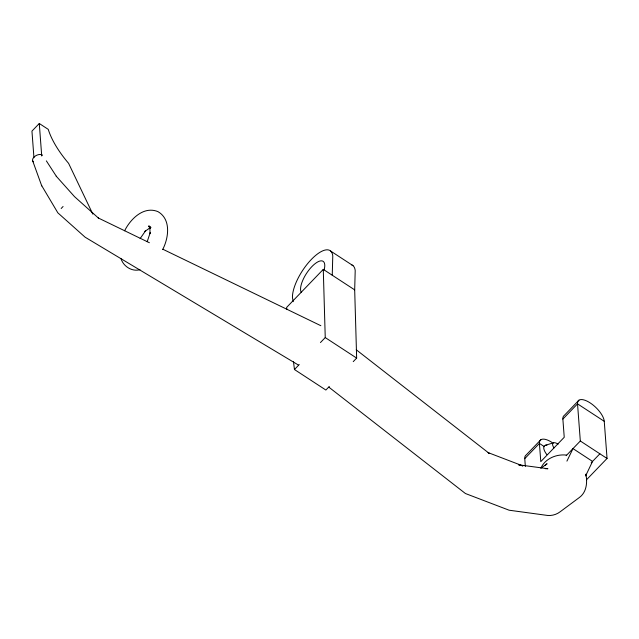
<?xml version="1.0" encoding="UTF-8"?>
<svg xmlns="http://www.w3.org/2000/svg" width="639" height="639" viewBox="0 0 639 639"><rect width="100%" height="100%" fill="white"/><g stroke="black" fill="none" stroke-linecap="round" stroke-linejoin="round"><path stroke-width="0.96" d="M332.248 275.225L332.775 255.943A31.902 12.181 -56.9 0 0 311.313 259.474A31.902 12.181 -56.9 0 0 292.462 297.782L293.253 301.656M353.231 361.634L356.65 358.088L354.685 289.874L355.204 270.593A31.902 12.181 -56.9 0 0 351.666 264.85M147.186 241.71L150.189 232.692L150.061 233.658L149.822 226.613L150.301 228.211L149.167 225.926M162.705 249.514C168.68 237.9 171.308 219.313 157.977 211.653C143.751 205.718 130.444 219.017 124.621 230.783M585.683 475.775L592.545 461.414L572.991 448.602L566.921 461.126M140.141 238.595L145.596 230.767L144.917 231.414L150.756 227.308L149.199 227.851L150.892 227.508M61.168 208.49L63.077 206.501M92.823 214.121L68.597 163.344A66.991 27.629 43.9 0 1 48.252 129.366L39.283 123.503L31.95 131.115L33.947 157.697M354.685 289.874L323.278 269.37L286.631 307.407L286.879 309.38M329.293 386.491L325.866 390.038L294.467 369.526L299.252 364.557M320.458 342.544L325.243 337.576L323.278 269.37M540.842 439.752L526.185 454.968A17.269 7.125 43.9 0 0 524.763 458.634L525.346 466.454M578.958 400.19L564.301 415.406A17.269 7.125 43.9 0 0 562.871 419.072L564.237 437.276L540.786 461.622L539.42 443.418A17.269 7.125 43.9 0 1 552.056 442.468M524.763 458.634L539.42 443.418L544.428 446.693M562.871 419.072L577.528 403.856A17.269 7.125 43.9 0 1 590.164 402.905A17.269 7.125 43.9 0 1 604.254 421.317L607.05 458.451L586.49 479.793M566.186 455.663L580.324 440.998L577.528 403.856L604.254 421.317M591.187 462.828L599.877 453.802L607.05 458.451M545.011 465.575L547.08 463.714L541.608 467.788M545.339 445.295L553.59 442.787M139.957 269.706C131.953 271.918 123.383 266.391 120.987 258.643M545.227 468.691L547.911 468.73L518.612 464.801L522.91 465.935L488.084 452.596L489.25 453.418L356.25 349.765M149.398 242.724L98.238 217.963L98.614 218.234L74.539 196.668L56.248 176.212L56.551 176.612L46.351 160.868M162.865 249.242L320.842 325.698M298.317 364.981L85.107 237.189L57.853 212.843L41.567 185.43M330.579 251.007L353.016 265.656M325.243 337.576L356.65 358.088M580.324 440.998L599.877 453.802M150.173 227.196L148.615 226.07L150.253 227.428M328.853 387.162L465.416 493.516L509.107 510.21L547.639 515.457C552.104 515.833 556.649 514.483 560.195 511.751L579.333 497.525C586.562 492.318 587.481 482.709 585.995 474.601M32.621 160.693L41.743 185.909M293.469 361.642L294.467 369.526M39.283 123.503L41.719 156.004M546.792 454.561A11.861 4.888 43.9 0 1 546.944 445.175M553.981 447.939A7.556 3.115 43.9 0 1 553.039 443.091A7.556 3.115 43.9 0 1 558.111 444.153M301.185 292.247A19.13 7.309 -56.9 0 1 312.647 265.824A19.13 7.309 -56.9 0 1 324.141 269.858M33.388 161.827A5.799 3.483 -26.2 0 1 33.044 161.499M32.789 161.124A5.799 3.483 -26.2 0 1 35.664 155.796A5.799 3.483 -26.2 0 1 42.533 155.181M585.883 474.154A23.196 19.178 -4.3 0 1 585.731 475.831M540.842 468.307A23.196 19.178 -4.3 0 1 566.442 455.08"/></g></svg>
